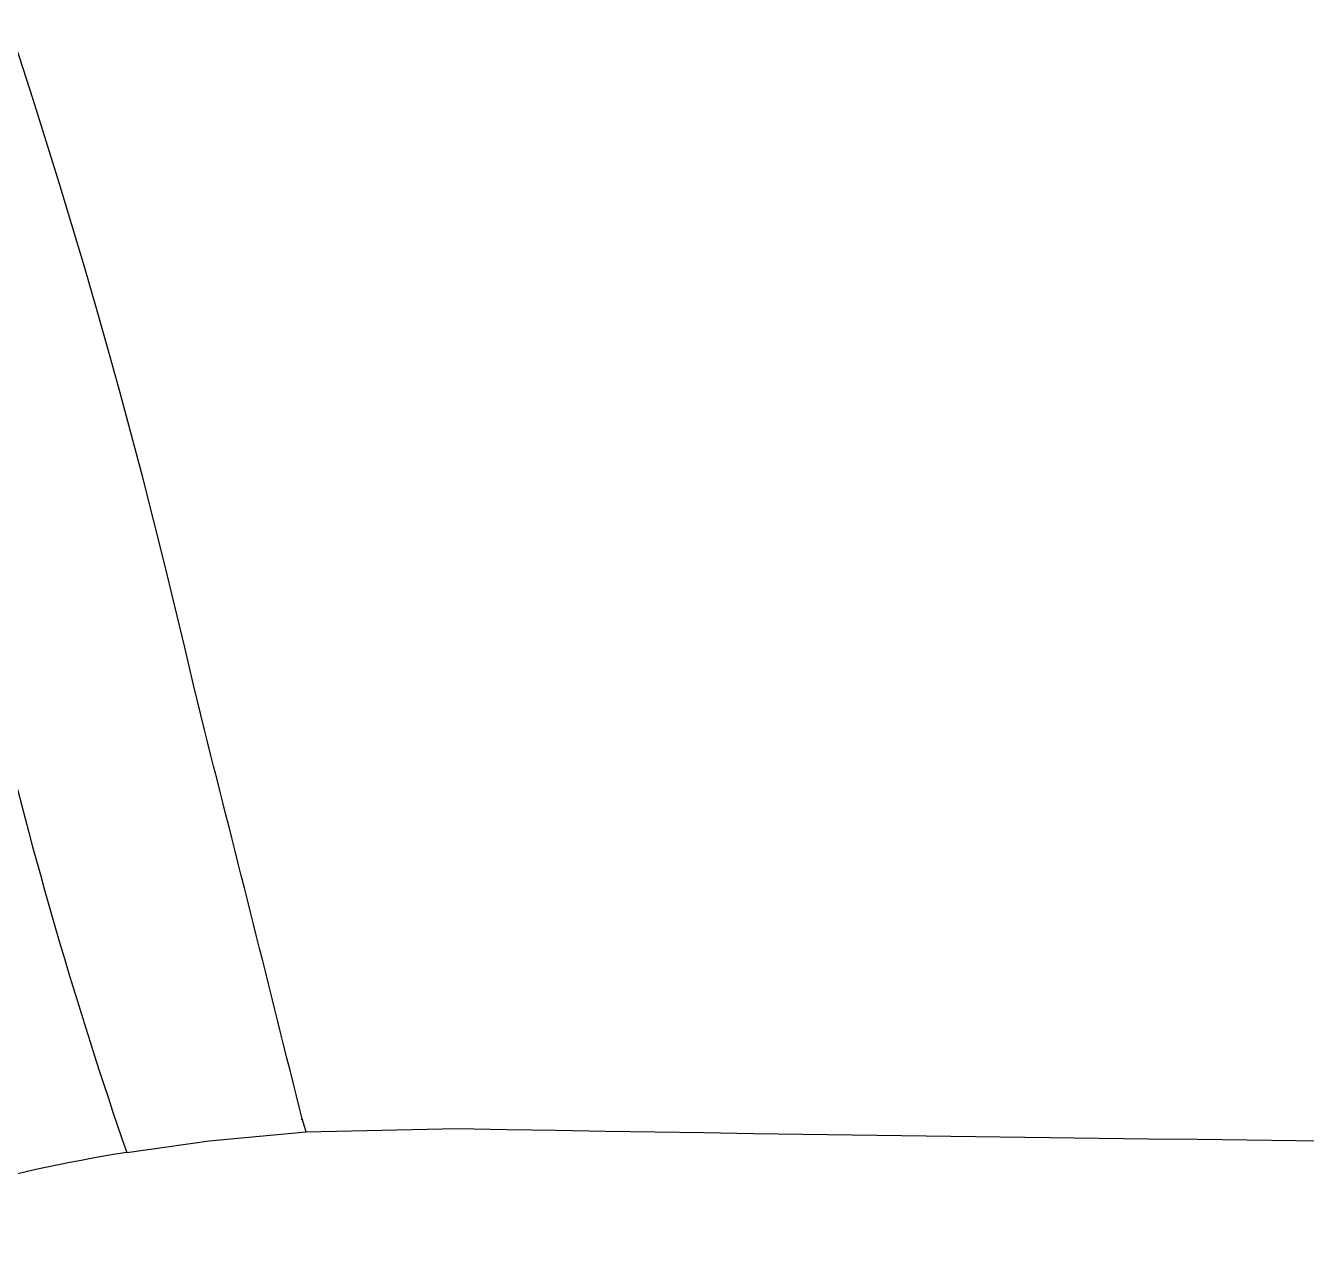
# Model space of a CAD drawing. Extents: x 527 to 611, y 788 to 934.
# Drawn here: x 563.206 to 566.877, y 863.259 to 866.767 of the extents above; entities that cross this region are included whole.
import ezdxf

# ---------------------------------------------------------------- set-up
doc = ezdxf.new("R2010")
doc.units = 0
doc.header["$MEASUREMENT"] = 0
doc.layers.add('1', color=4, linetype='Continuous')

# ---------------------------------------------------------------- blocks, each defined once
blk = doc.blocks.new('2018 FLAIR')
at = {"layer": '1', "linetype": 'Continuous', "lineweight": 25}
for p, q in [((36.7917, 61.5146), (36.7666, 61.6222)), ((36.8227, 61.3864), (36.7917, 61.5146)), ((37.1143, 60.2332), (37.1028, 60.2705)), ((37.1143, 60.2332), (37.5488, 60.2431))]:
    blk.add_line(p, q, dxfattribs=at)
at = {"layer": '1', "linetype": 'Continuous', "lineweight": 25, "flags": 128}
for points in [[(37.0998, 60.2701), (37.1013, 60.2703), (37.1028, 60.2705)], [(36.6002, 60.1747), (36.8364, 60.208), (37.1143, 60.2332)]]:
    blk.add_lwpolyline(points, dxfattribs=at)
at = {"layer": '1', "linetype": 'Continuous', "lineweight": 25}
for centre, radius, start, end in [((16.752, 56.9277), 20.5578, 13.20054, 35.53155), ((49.278, 64.5547), 13.4131, 193.36074, 199.05917), ((-121.5456, 21.0439), 163.426, 13.888129, 14.291495), ((43.3173, 384.1612), 323.9694, 268.979747, 270.580635), ((37.4211, 55.1525), 5.0889, 99.2825, 111.2087)]:
    blk.add_arc(centre, radius, start, end, dxfattribs=at)

msp = doc.modelspace()

# ---------------------------------------------------------------- block references
at = {"layer": '1'}
msp.add_blockref('2018 FLAIR', (526.8953, 803.3624), dxfattribs=at)

doc.saveas('drawing.dxf')
